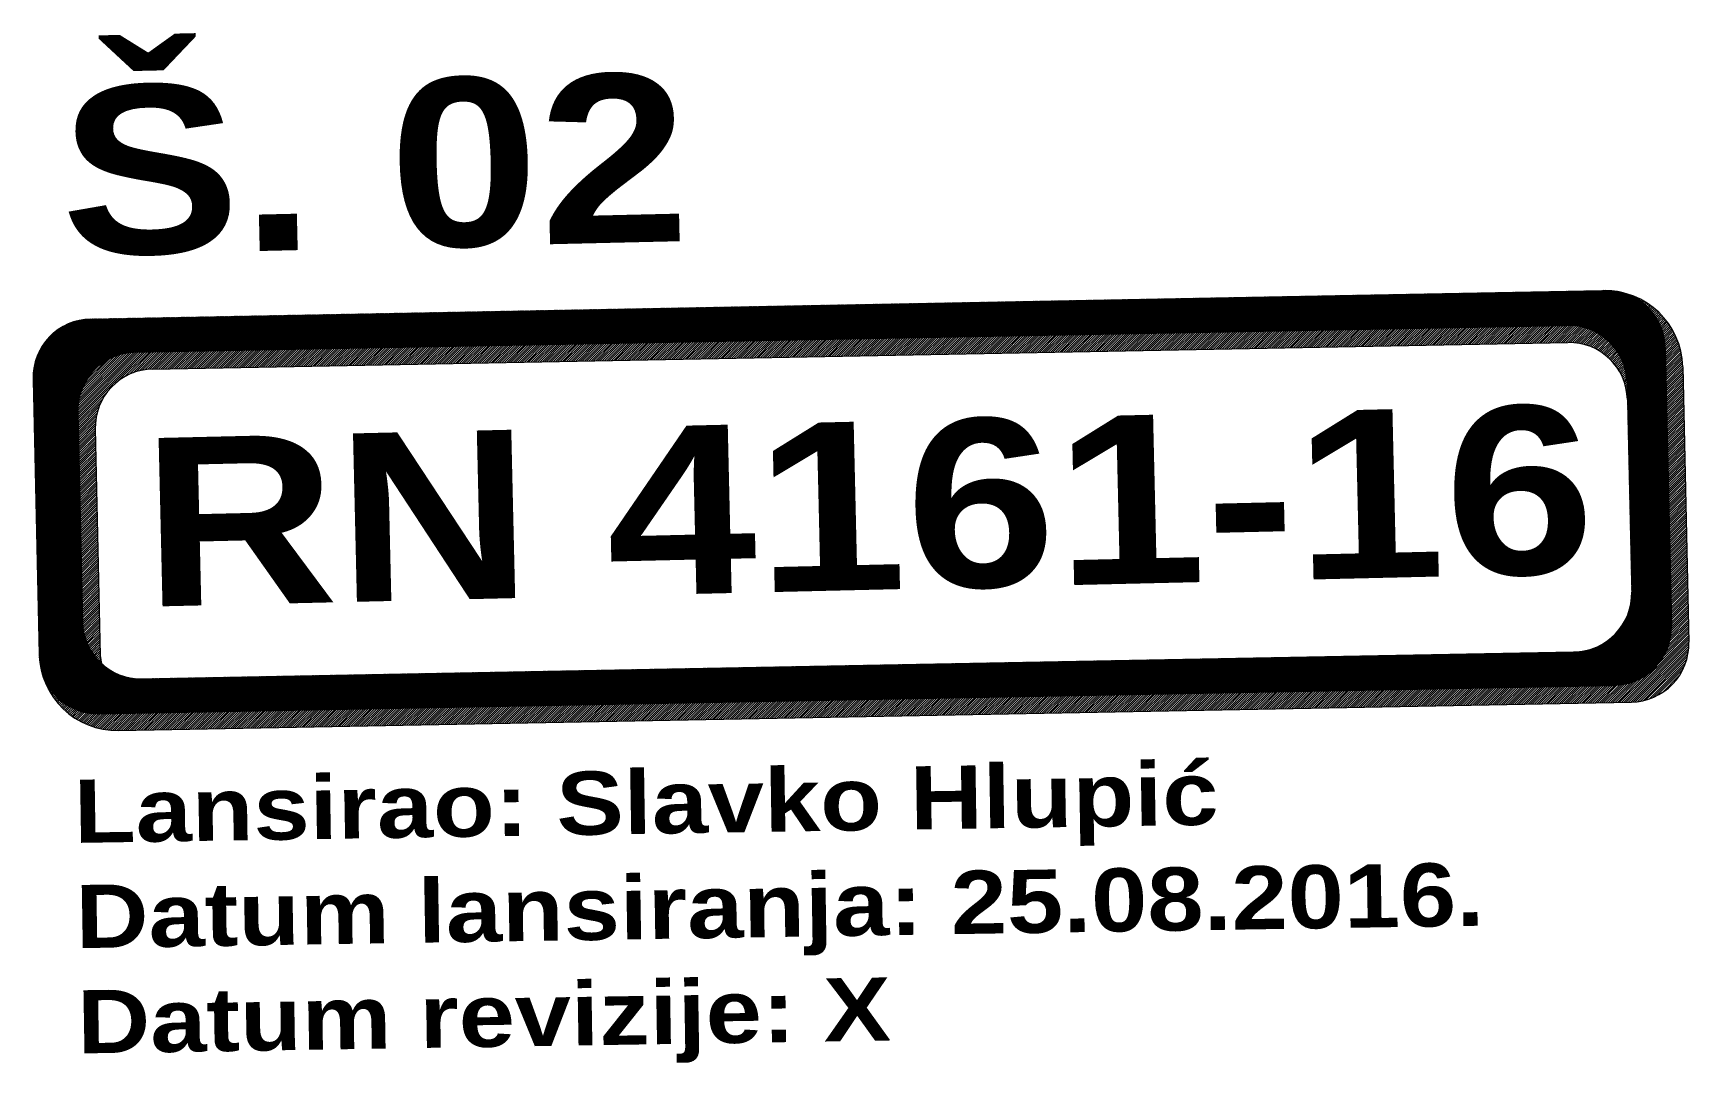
# Model space of a CAD drawing. Extents: x 89 to 596, y -47 to 440.
# Drawn here: x 419.7 to 494.5, y 74 to 120.4 of the extents above; entities that cross this region are included whole.
import ezdxf

# ---------------------------------------------------------------- set-up
doc = ezdxf.new("R2010")
doc.units = 0
doc.header["$LTSCALE"] = 7
doc.header["$MEASUREMENT"] = 0
doc.layers.get('0').update_dxf_attribs({"linetype": 'CONTINUOUS', "lineweight": 15})
doc.styles.get("Standard").update_dxf_attribs({"font": 'isocp.shx', "height": 3})
pattern_1 = [(45, (414.22121, 84.4947), (-0.04939141, 0.04939141), [])]

msp = doc.modelspace()

# ---------------------------------------------------------------- hatches: boundary and pattern name
h = msp.add_hatch()
h.set_pattern_fill('ANSI31', color=1, scale=0.0055, style=0)
h.set_pattern_definition([(45, (414.221213, 84.494701), (-0.012347852, 0.012347852), [])])
h.paths.add_polyline_path([(491.126, 90.994, 0.415227), (493.716, 93.693), (493.437, 106.235, 0.338797), (491.431, 108.74, 0.05238), (490.699, 108.815, 0.004071), (490.642, 108.814), (422.34, 107.532, 0.415227), (419.75, 104.834), (420.027, 92.398, 0.004071), (420.029, 92.341, 0.05238), (420.133, 91.613, 0.338797), (422.718, 89.711)])
h.paths.add_polyline_path([(491.922, 95.199, -0.415227), (489.332, 92.501), (424.663, 91.287, -0.188283), (422.862, 91.952, -0.208682), (421.975, 93.868), (421.764, 103.332, -0.415227), (424.354, 106.03), (489.023, 107.244, -0.413201), (491.712, 104.663), (491.729, 103.893)], flags=16)
h = msp.add_hatch()
h.set_pattern_fill('ANSI31', scale=0.022, style=0)
h.set_pattern_definition(pattern_1)
h.paths.add_polyline_path([(422.718, 89.711, -0.338797), (420.133, 91.613, 0.348605), (423.612, 88.957), (491.913, 90.239, 0.415227), (494.503, 92.937), (494.227, 105.373, 0.348605), (491.431, 108.74, -0.338797), (493.437, 106.235), (493.716, 93.693, -0.415227), (491.126, 90.994)])
h = msp.add_hatch()
h.set_pattern_fill('ANSI31', scale=0.022, style=0)
h.set_pattern_definition(pattern_1)
h.paths.add_polyline_path([(491.712, 104.663, 0.413201), (489.023, 107.244), (424.354, 106.03, 0.415227), (421.764, 103.332), (421.975, 93.868, 0.208682), (422.862, 91.952, -0.092851), (422.779, 92.348), (422.551, 102.576, -0.415227), (425.141, 105.275), (489.04, 106.474, -0.413201), (491.729, 103.893)])

# ---------------------------------------------------------------- linework, layer by layer
at = {"color": 7}
for p, q in [((422.34, 107.532), (490.642, 108.814)), ((424.354, 106.03), (489.023, 107.244)), ((425.141, 105.275), (489.04, 106.474)), ((493.437, 106.235), (493.716, 93.693)), ((419.75, 104.834), (420.027, 92.398)), ((491.712, 104.663), (491.922, 95.199)), ((494.227, 105.373), (494.503, 92.937)), ((421.764, 103.332), (421.975, 93.868)), ((422.551, 102.576), (422.779, 92.348)), ((424.663, 91.287), (489.332, 92.501)), ((422.718, 89.711), (491.126, 90.994)), ((423.612, 88.957), (491.913, 90.239))]:
    msp.add_line(p, q, dxfattribs=at)
for centre, radius, start, end in [((490.708, 105.295), 3.52, 1.27339, 91.07515), ((490.798, 106.177), 2.64, 1.27339, 91.07515), ((422.39, 104.893), 2.64, 91.07515, 181.27339), ((489.073, 104.604), 2.64, 1.27339, 91.07515), ((489.09, 103.834), 2.64, 1.27339, 91.07515), ((424.404, 103.39), 2.64, 91.07515, 181.27339), ((425.191, 102.635), 2.64, 91.07515, 181.27339), ((489.283, 95.141), 2.64, 271.07515, 1.27339), ((424.614, 93.927), 2.64, 181.27339, 271.07515), ((491.077, 93.634), 2.64, 271.07515, 1.27339), ((491.864, 92.879), 2.64, 271.07515, 1.27339), ((423.546, 92.477), 3.52, 181.27339, 271.07515), ((422.669, 92.35), 2.64, 181.27339, 271.07515), ((423.878, 92.373), 1.1, 181.27339, 202.49237)]:
    msp.add_arc(centre, radius, start, end, dxfattribs=at)

# ---------------------------------------------------------------- texts
at = {"color": 1, "attachment_point": 1}
for s, insert, char_height, width, rotation in [('{\\fArial Black|b1|i0|c238|p34;Š. 02}', (420.873, 117.995), 7.6032, 76.08573, 1.3375), ('{\\fArial Black|b1|i0|c0|p34;RN \\fArial Black|b1|i0|c238|p34;4161-16}', (424.602, 102.144), 7.6032, 76.08573, 1.3375), ('{\\fArial Black|b1|i0|c238|p34;Lansirao: Slavko Hlupić^JDatum lansiranja: 25.08.2016.\\PDatum revizije: X}', (421.566, 86.73), 2.8512, 75.52171, 0.9173)]:
    msp.add_mtext(s, dxfattribs=dict(at, insert=insert, char_height=char_height, width=width, rotation=rotation))

doc.saveas('drawing.dxf')
